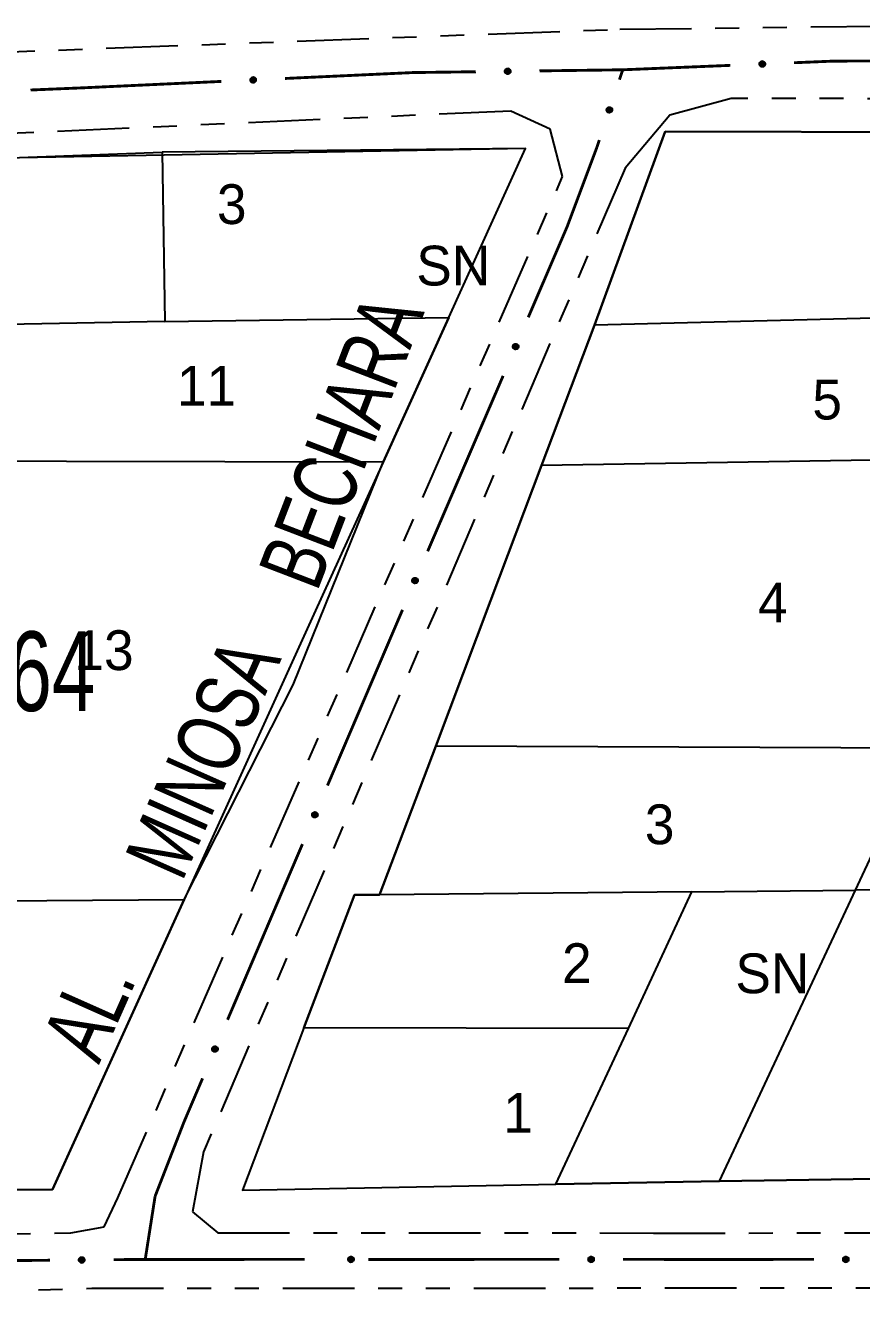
# Model space of a CAD drawing. Extents: x 203665 to 205970, y 4870865 to 4873745.
# Drawn here: x 203817.4 to 203869.9, y 4872391.9 to 4872472.3 of the extents above; entities that cross this region are included whole.
import ezdxf
from ezdxf.enums import TextEntityAlignment as Align

# ---------------------------------------------------------------- set-up
doc = ezdxf.new("R2010")
doc.units = 0
doc.header["$LTSCALE"] = 1.5
doc.header["$MEASUREMENT"] = 0
doc.linetypes.add('TRACO_25', pattern=[8, 3, -1, 1, -1, 1, -1])
for name, color, linetype in [('CD_MALHA_LOTES', 7, 'CONTINUOUS'), ('CD_TXT_QUADRA', 7, 'CONTINUOUS'), ('RU-QUADRA', 210, 'CONTINUOUS'), ('SV-EIXO-RUA-N-PAV', 6, 'CONTINUOUS'), ('SV-RUA-NAO-PAV', 7, 'CONTINUOUS'), ('SV-TXT-RUA-N-PAV', 7, 'CONTINUOUS'), ('Th_NmrPort', 1, 'CONTINUOUS')]:
    doc.layers.add(name, color=color, linetype=linetype)
doc.styles.add('ARIAL', font='ARIAL.SHX')

msp = doc.modelspace()

# ---------------------------------------------------------------- linework, layer by layer
at = {"layer": 'CD_MALHA_LOTES', "linetype": 'Continuous', "flags": 128}
for points in [[(203853.092143, 4872453.477435), (203857.525267, 4872465.649101)], [(203857.525267, 4872465.649101), (203891.735974, 4872465.556265)], [(203848.758069, 4872464.569067), (203825.939068, 4872464.34059)], [(203843.939283, 4872453.970405), (203848.758069, 4872464.569067)], [(203815.833509, 4872463.971364), (203825.939068, 4872464.34059)], [(203825.939068, 4872464.34059), (203826.093129, 4872453.719299)], [(203886.470489, 4872454.315268), (203853.092143, 4872453.477435)], [(203826.093129, 4872453.719299), (203813.93371, 4872453.470095)], [(203826.093129, 4872453.719299), (203843.939283, 4872453.970405)], [(203843.939283, 4872453.970405), (203839.807577, 4872444.882937)], [(203849.762087, 4872444.653406), (203853.092143, 4872453.477435)], [(203882.200717, 4872445.178595), (203849.762087, 4872444.653406)], [(203839.807577, 4872444.882937), (203809.95654, 4872444.932082)], [(203839.807577, 4872444.882937), (203835.46385, 4872435.329143)], [(203846.5593, 4872436.166616), (203849.762087, 4872444.653406)], [(203843.114134, 4872427.037566), (203846.5593, 4872436.166616)], [(203835.46385, 4872435.329143), (203827.315856, 4872417.408065)], [(203839.590006, 4872417.699281), (203843.114134, 4872427.037566)], [(203873.661275, 4872426.905468), (203843.114134, 4872427.037566)], [(203869.49258, 4872417.985085), (203873.661275, 4872426.905468)], [(203859.206684, 4872417.886774), (203839.590006, 4872417.699281)], [(203855.218108, 4872409.300619), (203859.206684, 4872417.886774)], [(203859.206684, 4872417.886774), (203869.49258, 4872417.985085)], [(203860.952419, 4872399.71042), (203869.49258, 4872417.985085)], [(203898.71661, 4872418.183573), (203869.49258, 4872417.985085)], [(203807.157278, 4872417.255775), (203827.315856, 4872417.408065)], [(203827.315856, 4872417.408065), (203819.034291, 4872399.193206)], [(203834.842531, 4872409.330472), (203838.006452, 4872417.684146)], [(203838.006452, 4872417.684146), (203839.590006, 4872417.699281)], [(203834.842531, 4872409.330472), (203830.983833, 4872399.142388)], [(203855.218108, 4872409.300619), (203834.842531, 4872409.330472)], [(203850.672605, 4872399.515574), (203855.218108, 4872409.300619)], [(203890.371076, 4872400.148474), (203860.952419, 4872399.71042)], [(203830.983833, 4872399.142388), (203850.672605, 4872399.515574)], [(203860.952419, 4872399.71042), (203850.672605, 4872399.515574)], [(203819.034291, 4872399.193206), (203798.986166, 4872399.115522)]]:
    msp.add_lwpolyline(points, dxfattribs=at)
at = {"layer": 'RU-QUADRA', "linetype": 'Continuous', "flags": 128}
for points in [[(203857.525267, 4872465.649101), (203853.092143, 4872453.477435), (203849.762087, 4872444.653406), (203846.5593, 4872436.166616), (203843.114134, 4872427.037566), (203839.590006, 4872417.699281), (203838.006452, 4872417.684146), (203834.842531, 4872409.330472), (203830.983833, 4872399.142388), (203850.672605, 4872399.515574), (203860.952419, 4872399.71042), (203890.371076, 4872400.148474), (203898.71661, 4872418.183573), (203902.940173, 4872427.310894), (203911.630975, 4872445.112831), (203916.351142, 4872454.781457), (203921.634762, 4872465.60424), (203891.735974, 4872465.556265)], [(203782.94142, 4872462.683311), (203778.535398, 4872452.752414), (203775.17345, 4872445.787613), (203770.446771, 4872435.995564), (203765.786022, 4872426.340096), (203761.945509, 4872417.699281), (203760.2147, 4872413.805115), (203753.589475, 4872399.210725), (203760.750419, 4872399.142388), (203788.595552, 4872399.07526), (203798.986166, 4872399.115522), (203819.034291, 4872399.193206), (203827.315856, 4872417.408065), (203834.155207, 4872430.895296), (203839.807577, 4872444.882937), (203843.939283, 4872453.970405), (203848.758069, 4872464.569067), (203815.833509, 4872463.971364)]]:
    msp.add_lwpolyline(points, close=True, dxfattribs=at)
at = {"layer": 'SV-EIXO-RUA-N-PAV', "const_width": 0.18}
for points in [[(203868.055974, 4872470.063867), (203865.62697, 4872469.963798)], [(203868.624902, 4872470.066781), (203868.055974, 4872470.063867)], [(203877.624782, 4872470.11318), (203868.624902, 4872470.066781)], [(203841.669951, 4872469.34588), (203833.645827, 4872468.974822)], [(203842.637167, 4872469.358674), (203841.669951, 4872469.34588)], [(203845.636905, 4872469.398375), (203842.637167, 4872469.358674)], [(203854.867676, 4872469.520543), (203849.636554, 4872469.45131)], [(203854.660945, 4872468.900348), (203854.867676, 4872469.520543)], [(203855.635445, 4872469.552171), (203854.867676, 4872469.520543)], [(203861.63036, 4872469.799147), (203855.635445, 4872469.552171)], [(203820.967993, 4872468.388564), (203817.662263, 4872468.250345)], [(203821.658637, 4872468.4205), (203820.967993, 4872468.388564)], [(203829.650097, 4872468.790048), (203821.658637, 4872468.4205)], [(203853.060459, 4872464.163781), (203853.255131, 4872464.682907)], [(203853.255131, 4872464.682907), (203853.396034, 4872465.105615)], [(203851.373828, 4872459.6661), (203853.060459, 4872464.163781)], [(203851.296362, 4872459.485542), (203851.373828, 4872459.6661)], [(203848.930664, 4872453.971607), (203851.296362, 4872459.485542)], [(203842.609764, 4872439.273098), (203847.352261, 4872450.296197)], [(203836.317693, 4872424.562231), (203841.031791, 4872435.597506)], [(203833.908281, 4872418.922016), (203834.746327, 4872420.883806)], [(203833.568477, 4872418.1247), (203833.908281, 4872418.922016)], [(203830.039911, 4872409.845254), (203833.568477, 4872418.1247)], [(203827.303183, 4872403.423781), (203828.47166, 4872406.1655)], [(203825.490019, 4872398.761359), (203827.296054, 4872403.405448)], [(203827.296054, 4872403.405448), (203827.303183, 4872403.423781)], [(203824.868906, 4872394.79257), (203825.487376, 4872398.744468)], [(203825.487376, 4872398.744468), (203825.490019, 4872398.761359)], [(203813.028151, 4872394.689157), (203818.882725, 4872394.740294)], [(203822.882572, 4872394.775231), (203823.882534, 4872394.783966)], [(203823.882534, 4872394.783966), (203824.868906, 4872394.79257)], [(203824.868906, 4872394.79257), (203834.882496, 4872394.793815)], [(203838.882495, 4872394.792678), (203850.882495, 4872394.793877)], [(203854.882495, 4872394.794276), (203856.882495, 4872394.794476)], [(203856.882495, 4872394.794476), (203857.85756, 4872394.79257)], [(203857.85756, 4872394.79257), (203866.882493, 4872394.793648)]]:
    msp.add_lwpolyline(points, dxfattribs=at)
at = {"layer": 'SV-EIXO-RUA-N-PAV'}
for points in [[(203847.781854, 4872469.316673), (203847.748231, 4872469.281155), (203847.712071, 4872469.257504), (203847.676234, 4872469.246459), (203847.642021, 4872469.244956), (203847.606846, 4872469.247361), (203847.571917, 4872469.25761), (203847.53567, 4872469.277572), (203847.499804, 4872469.31105), (203847.478011, 4872469.349685), (203847.465302, 4872469.38424), (203847.461681, 4872469.419825), (203847.46459, 4872469.453956), (203847.476435, 4872469.489886), (203847.497024, 4872469.526422), (203847.53156, 4872469.561672), (203847.56717, 4872469.584615), (203847.602113, 4872469.594389), (203847.637911, 4872469.597803), (203847.673793, 4872469.594917), (203847.708021, 4872469.584659), (203847.74477, 4872469.563864), (203847.77911, 4872469.529315), (203847.802399, 4872469.49406), (203847.81266, 4872469.459263), (203847.815228, 4872469.423944), (203847.813245, 4872469.388635), (203847.804404, 4872469.353095), (203847.781854, 4872469.316673)], [(203863.776755, 4872469.7774), (203863.744137, 4872469.740956), (203863.708652, 4872469.716305), (203863.673137, 4872469.704263), (203863.63898, 4872469.701804), (203863.603751, 4872469.703226), (203863.56855, 4872469.712494), (203863.531759, 4872469.731436), (203863.494972, 4872469.763899), (203863.472108, 4872469.80191), (203863.458439, 4872469.836097), (203863.453825, 4872469.871567), (203863.455779, 4872469.905766), (203863.466616, 4872469.942013), (203863.486175, 4872469.97911), (203863.519714, 4872470.015311), (203863.554668, 4872470.03924), (203863.589325, 4872470.049986), (203863.625014, 4872470.054398), (203863.660962, 4872470.052517), (203863.695464, 4872470.043219), (203863.732779, 4872470.023458), (203863.768071, 4872469.989882), (203863.792335, 4872469.955292), (203863.803565, 4872469.920795), (203863.807118, 4872469.885561), (203863.806122, 4872469.85021), (203863.798278, 4872469.814437), (203863.776755, 4872469.7774)], [(203831.796574, 4872468.779109), (203831.76414, 4872468.742501), (203831.72878, 4872468.717672), (203831.693326, 4872468.705451), (203831.659181, 4872468.702821), (203831.623946, 4872468.704064), (203831.588699, 4872468.713156), (203831.551813, 4872468.731912), (203831.514862, 4872468.76419), (203831.491807, 4872468.802085), (203831.477966, 4872468.836202), (203831.473174, 4872468.871649), (203831.474956, 4872468.905857), (203831.48561, 4872468.942158), (203831.504983, 4872468.979353), (203831.538338, 4872469.015723), (203831.573172, 4872469.039827), (203831.607774, 4872469.050747), (203831.64344, 4872469.05534), (203831.679397, 4872469.053639), (203831.713946, 4872469.044515), (203831.75136, 4872469.024943), (203831.78682, 4872468.991545), (203831.811259, 4872468.957077), (203831.822662, 4872468.922637), (203831.826392, 4872468.887422), (203831.825575, 4872468.852066), (203831.817911, 4872468.816254), (203831.796574, 4872468.779109)], [(203853.878622, 4872466.901485), (203853.856132, 4872466.944915), (203853.845683, 4872466.986841), (203853.847034, 4872467.024317), (203853.856862, 4872467.057123), (203853.870697, 4872467.089552), (203853.891859, 4872467.11917), (203853.922628, 4872467.146839), (203853.966037, 4872467.169706), (203854.009689, 4872467.177586), (203854.046501, 4872467.178228), (203854.081298, 4872467.169949), (203854.112577, 4872467.155982), (203854.142615, 4872467.132982), (203854.170351, 4872467.101527), (203854.192288, 4872467.057322), (203854.202249, 4872467.016149), (203854.199991, 4872466.979934), (203854.191447, 4872466.945004), (203854.176926, 4872466.912066), (203854.155985, 4872466.883112), (203854.124264, 4872466.855243), (203854.080347, 4872466.834169), (203854.039395, 4872466.823765), (203854.003159, 4872466.825514), (203853.968959, 4872466.834701), (203853.936264, 4872466.848181), (203853.905605, 4872466.868214), (203853.878622, 4872466.901485)], [(203847.984285, 4872452.044991), (203847.965497, 4872452.090147), (203847.958583, 4872452.132798), (203847.963056, 4872452.170031), (203847.975587, 4872452.201902), (203847.99208, 4872452.233064), (203848.015639, 4872452.260812), (203848.04861, 4872452.285819), (203848.093775, 4872452.304983), (203848.137932, 4872452.309194), (203848.17467, 4872452.306762), (203848.208655, 4872452.295608), (203848.238659, 4872452.27908), (203848.266673, 4872452.253654), (203848.291688, 4872452.219994), (203848.30986, 4872452.174113), (203848.316351, 4872452.132252), (203848.311079, 4872452.096352), (203848.29965, 4872452.062257), (203848.282431, 4872452.030645), (203848.259148, 4872452.003539), (203848.225212, 4872451.978414), (203848.179689, 4872451.961079), (203848.138013, 4872451.954128), (203848.102048, 4872451.958894), (203848.068734, 4872451.970902), (203848.037278, 4872451.987064), (203848.008398, 4872452.009585), (203847.984285, 4872452.044991)], [(203841.661445, 4872437.347435), (203841.642703, 4872437.39261), (203841.635833, 4872437.435268), (203841.640343, 4872437.472496), (203841.652906, 4872437.504355), (203841.66943, 4872437.5355), (203841.693017, 4872437.563225), (203841.726013, 4872437.588198), (203841.771198, 4872437.607317), (203841.815359, 4872437.611483), (203841.852094, 4872437.609014), (203841.886068, 4872437.597827), (203841.916055, 4872437.581267), (203841.944044, 4872437.555814), (203841.969025, 4872437.522129), (203841.987151, 4872437.476229), (203841.9936, 4872437.434362), (203841.988292, 4872437.398467), (203841.976828, 4872437.364383), (203841.959577, 4872437.332789), (203841.936267, 4872437.305707), (203841.902306, 4872437.280616), (203841.856766, 4872437.263326), (203841.815082, 4872437.256417), (203841.779122, 4872437.26122), (203841.74582, 4872437.273261), (203841.71438, 4872437.289455), (203841.685523, 4872437.312005), (203841.661445, 4872437.347435)], [(203835.374336, 4872422.634133), (203835.355477, 4872422.67926), (203835.348497, 4872422.7219), (203835.352911, 4872422.75914), (203835.365392, 4872422.79103), (203835.381836, 4872422.822218), (203835.405352, 4872422.850004), (203835.438283, 4872422.875061), (203835.483418, 4872422.894297), (203835.527569, 4872422.898577), (203835.56431, 4872422.896202), (203835.598313, 4872422.885102), (203835.628342, 4872422.86862), (203835.656397, 4872422.843239), (203835.681465, 4872422.809618), (203835.699708, 4872422.763765), (203835.706265, 4872422.721915), (203835.701049, 4872422.686007), (203835.689674, 4872422.651893), (203835.672504, 4872422.620255), (203835.649263, 4872422.593113), (203835.615367, 4872422.567934), (203835.569871, 4872422.550527), (203835.528206, 4872422.543511), (203835.492234, 4872422.548221), (203835.458901, 4872422.560177), (203835.42742, 4872422.57629), (203835.398505, 4872422.598765), (203835.374336, 4872422.634133)], [(203829.098186, 4872407.916358), (203829.07929, 4872407.961469), (203829.072273, 4872408.004103), (203829.076656, 4872408.041347), (203829.08911, 4872408.073248), (203829.105528, 4872408.104449), (203829.12902, 4872408.132255), (203829.16193, 4872408.15734), (203829.207049, 4872408.176614), (203829.251196, 4872408.180931), (203829.287939, 4872408.178588), (203829.321951, 4872408.167517), (203829.351995, 4872408.15106), (203829.380071, 4872408.125703), (203829.405167, 4872408.092103), (203829.423449, 4872408.046266), (203829.430041, 4872408.004421), (203829.424856, 4872407.968509), (203829.413509, 4872407.934385), (203829.396367, 4872407.902732), (203829.373149, 4872407.87557), (203829.339274, 4872407.850363), (203829.293793, 4872407.832918), (203829.252133, 4872407.825867), (203829.216158, 4872407.830546), (203829.182814, 4872407.842474), (203829.151319, 4872407.858559), (203829.122385, 4872407.881011), (203829.098186, 4872407.916358)], [(203820.738012, 4872394.866584), (203820.771794, 4872394.901951), (203820.80806, 4872394.925438), (203820.843947, 4872394.936322), (203820.878166, 4872394.937671), (203820.91333, 4872394.935108), (203820.948212, 4872394.924702), (203820.984369, 4872394.904578), (203821.020085, 4872394.870938), (203821.041704, 4872394.832206), (203821.054256, 4872394.797594), (203821.057718, 4872394.761993), (203821.054655, 4872394.727875), (203821.042648, 4872394.691998), (203821.021896, 4872394.655556), (203820.987201, 4872394.620461), (203820.951489, 4872394.597679), (203820.916501, 4872394.588063), (203820.880688, 4872394.58481), (203820.84482, 4872394.587857), (203820.810638, 4872394.598268), (203820.773984, 4872394.619229), (203820.739799, 4872394.653932), (203820.71667, 4872394.689291), (203820.706565, 4872394.724134), (203820.704156, 4872394.759465), (203820.706298, 4872394.794765), (203820.715298, 4872394.830265), (203820.738012, 4872394.866584)], [(203837.651803, 4872394.902636), (203837.685889, 4872394.937709), (203837.722357, 4872394.960883), (203837.758336, 4872394.971457), (203837.792566, 4872394.97251), (203837.827706, 4872394.969644), (203837.862497, 4872394.958937), (203837.898479, 4872394.938501), (203837.933903, 4872394.904554), (203837.955187, 4872394.865636), (203837.96744, 4872394.830918), (203837.970594, 4872394.795288), (203837.967237, 4872394.761198), (203837.954921, 4872394.725426), (203837.933854, 4872394.689164), (203837.898858, 4872394.654371), (203837.86295, 4872394.631897), (203837.827881, 4872394.622584), (203837.792041, 4872394.61964), (203837.756201, 4872394.622996), (203837.72211, 4872394.633703), (203837.685638, 4872394.654979), (203837.651754, 4872394.689976), (203837.628931, 4872394.725534), (203837.619127, 4872394.760463), (203837.617024, 4872394.795813), (203837.61947, 4872394.831093), (203837.628776, 4872394.866514), (203837.651803, 4872394.902636)], [(203852.738804, 4872394.904142), (203852.77289, 4872394.939216), (203852.809358, 4872394.962389), (203852.845337, 4872394.972963), (203852.879567, 4872394.974016), (203852.914707, 4872394.97115), (203852.949498, 4872394.960443), (203852.98548, 4872394.940007), (203853.020903, 4872394.906061), (203853.042187, 4872394.867143), (203853.054441, 4872394.832424), (203853.057594, 4872394.796794), (203853.054238, 4872394.762704), (203853.041921, 4872394.726933), (203853.020855, 4872394.690671), (203852.985858, 4872394.655877), (203852.949951, 4872394.633403), (203852.914881, 4872394.62409), (203852.879042, 4872394.621146), (203852.843201, 4872394.624503), (203852.80911, 4872394.635209), (203852.772638, 4872394.656486), (203852.738755, 4872394.691482), (203852.715931, 4872394.72704), (203852.706128, 4872394.761969), (203852.704024, 4872394.797319), (203852.706471, 4872394.832599), (203852.715777, 4872394.86802), (203852.738804, 4872394.904142)], [(203868.738799, 4872394.90395), (203868.772885, 4872394.939024), (203868.809352, 4872394.962199), (203868.845331, 4872394.972773), (203868.879561, 4872394.973827), (203868.914701, 4872394.970961), (203868.949493, 4872394.960256), (203868.985475, 4872394.93982), (203869.020899, 4872394.905874), (203869.042184, 4872394.866957), (203869.054438, 4872394.832238), (203869.057592, 4872394.796608), (203869.054236, 4872394.762518), (203869.041921, 4872394.726747), (203869.020855, 4872394.690484), (203868.985859, 4872394.65569), (203868.949952, 4872394.633216), (203868.914883, 4872394.623901), (203868.879043, 4872394.620957), (203868.843203, 4872394.624313), (203868.809112, 4872394.635019), (203868.772639, 4872394.656294), (203868.738755, 4872394.69129), (203868.715931, 4872394.726848), (203868.706126, 4872394.761776), (203868.704022, 4872394.797126), (203868.706468, 4872394.832406), (203868.715774, 4872394.867828), (203868.738799, 4872394.90395)]]:
    msp.add_lwpolyline(points, close=True, dxfattribs=at)
for points in [[(203847.81266, 4872469.459263), (203847.461681, 4872469.419825)], [(203847.802399, 4872469.49406), (203847.46459, 4872469.453956)], [(203847.81134, 4872469.442001), (203847.465215, 4872469.404668)], [(203847.815228, 4872469.423944), (203847.465302, 4872469.38424)], [(203847.804049, 4872469.477385), (203847.466146, 4872469.437432)], [(203847.788571, 4872469.512661), (203847.475228, 4872469.473033)], [(203847.77911, 4872469.529315), (203847.476435, 4872469.489886)], [(203847.810463, 4872469.405144), (203847.476654, 4872469.365245)], [(203847.813245, 4872469.388635), (203847.478011, 4872469.349685)], [(203847.758121, 4872469.545009), (203847.489767, 4872469.508706)], [(203847.804093, 4872469.370943), (203847.493497, 4872469.329987)], [(203847.74477, 4872469.563864), (203847.497024, 4872469.526422)], [(203847.804404, 4872469.353095), (203847.499804, 4872469.31105)], [(203847.792265, 4872469.336671), (203847.521236, 4872469.296238)], [(203847.720921, 4872469.57181), (203847.522043, 4872469.544614)], [(203847.708021, 4872469.584659), (203847.53156, 4872469.561672)], [(203847.781854, 4872469.316673), (203847.53567, 4872469.277572)], [(203847.686576, 4872469.589095), (203847.555774, 4872469.573718)], [(203847.762753, 4872469.29807), (203847.561183, 4872469.26811)], [(203847.673793, 4872469.594917), (203847.56717, 4872469.584615)], [(203847.748231, 4872469.281155), (203847.571917, 4872469.25761)], [(203847.727676, 4872469.267584), (203847.598221, 4872469.253589)], [(203863.803565, 4872469.920795), (203863.453825, 4872469.871567)], [(203863.792335, 4872469.955292), (203863.455779, 4872469.905766)], [(203863.802728, 4872469.903502), (203863.457781, 4872469.856515)], [(203863.794451, 4872469.938669), (203863.457796, 4872469.889292)], [(203863.807118, 4872469.885561), (203863.458439, 4872469.836097)], [(203863.777993, 4872469.973499), (203863.46588, 4872469.925133)], [(203863.768071, 4872469.989882), (203863.466616, 4872469.942013)], [(203863.802881, 4872469.866635), (203863.470317, 4872469.817427)], [(203863.806122, 4872469.85021), (203863.472108, 4872469.80191)], [(203863.746651, 4872470.004984), (203863.479416, 4872469.961198)], [(203863.732779, 4872470.023458), (203863.486175, 4872469.97911)], [(203863.797469, 4872469.83227), (203863.488138, 4872469.782653)], [(203863.798278, 4872469.814437), (203863.494972, 4872469.763899)], [(203863.708717, 4872470.030735), (203863.510677, 4872469.997993)], [(203863.786602, 4872469.797681), (203863.516809, 4872469.749692)], [(203863.695464, 4872470.043219), (203863.519714, 4872470.015311)], [(203863.776755, 4872469.7774), (203863.531759, 4872469.731436)], [(203863.673903, 4872470.047054), (203863.543581, 4872470.028028)], [(203863.660962, 4872470.052517), (203863.554668, 4872470.03924)], [(203863.758181, 4872469.758271), (203863.557526, 4872469.722691)], [(203863.744137, 4872469.740956), (203863.56855, 4872469.712494)], [(203863.723969, 4872469.726816), (203863.594955, 4872469.70921)], [(203863.708652, 4872469.716305), (203863.603751, 4872469.703226)], [(203831.822662, 4872468.922637), (203831.473174, 4872468.871649)], [(203831.811259, 4872468.957077), (203831.474956, 4872468.905857)], [(203831.813458, 4872468.940465), (203831.477056, 4872468.889393)], [(203831.821912, 4872468.905341), (203831.477206, 4872468.856617)], [(203831.826392, 4872468.887422), (203831.477966, 4872468.836202)], [(203831.796825, 4872468.975211), (203831.484959, 4872468.925274)], [(203831.78682, 4872468.991545), (203831.48561, 4872468.942158)], [(203831.822251, 4872468.868475), (203831.489938, 4872468.817592)], [(203831.825575, 4872468.852066), (203831.491807, 4872468.802085)], [(203831.765325, 4872469.006538), (203831.498314, 4872468.961407)], [(203831.75136, 4872469.024943), (203831.504983, 4872468.979353)], [(203831.817011, 4872468.834083), (203831.507934, 4872468.782909)], [(203831.817911, 4872468.816254), (203831.514862, 4872468.76419)], [(203831.727262, 4872469.032098), (203831.529389, 4872468.99836)], [(203831.806319, 4872468.799439), (203831.536771, 4872468.750093)], [(203831.713946, 4872469.044515), (203831.538338, 4872469.015723)], [(203831.796574, 4872468.779109), (203831.551813, 4872468.731912)], [(203831.692366, 4872469.048242), (203831.562142, 4872469.02856)], [(203831.679397, 4872469.053639), (203831.573172, 4872469.039827)], [(203831.778097, 4872468.759886), (203831.577624, 4872468.723296)], [(203831.76414, 4872468.742501), (203831.588699, 4872468.713156)], [(203831.744044, 4872468.72826), (203831.61512, 4872468.710004)], [(203831.72878, 4872468.717672), (203831.623946, 4872468.704064)], [(203847.712071, 4872469.257504), (203847.606846, 4872469.247361)], [(203853.845683, 4872466.986841), (203853.870697, 4872467.089552)], [(203853.850072, 4872466.968789), (203853.879414, 4872467.09565)], [(203853.856132, 4872466.944915), (203853.891859, 4872467.11917)], [(203853.867332, 4872466.925639), (203853.905304, 4872467.125855)], [(203853.878622, 4872466.901485), (203853.922628, 4872467.146839)], [(203853.894085, 4872466.885078), (203853.945002, 4872467.154334)], [(203853.905605, 4872466.868214), (203853.966037, 4872467.169706)], [(203853.922564, 4872466.86264), (203853.985995, 4872467.169437)], [(203853.936264, 4872466.848181), (203854.009689, 4872467.177586)], [(203853.952769, 4872466.84538), (203854.02483, 4872467.173752)], [(203853.968959, 4872466.834701), (203854.046501, 4872467.178228)], [(203853.987289, 4872466.832435), (203854.065822, 4872467.171594)], [(203854.003159, 4872466.825514), (203854.081298, 4872467.169949)], [(203854.023104, 4872466.827689), (203854.096459, 4872467.159944)], [(203854.039395, 4872466.823765), (203854.112577, 4872467.155982)], [(203854.061507, 4872466.830709), (203854.127095, 4872467.139663)], [(203854.080347, 4872466.834169), (203854.142615, 4872467.132982)], [(203854.102068, 4872466.848832), (203854.156006, 4872467.114205)], [(203854.124264, 4872466.855243), (203854.170351, 4872467.101527)], [(203854.139609, 4872466.875154), (203854.179307, 4872467.071918)], [(203854.155985, 4872466.883112), (203854.192288, 4872467.057322)], [(203854.167225, 4872466.901907), (203854.195704, 4872467.030494)], [(203854.176926, 4872466.912066), (203854.202249, 4872467.016149)], [(203847.958583, 4872452.132798), (203847.99208, 4872452.233064)], [(203847.961451, 4872452.114443), (203848.001276, 4872452.238414)], [(203847.965497, 4872452.090147), (203848.015639, 4872452.260812)], [(203847.97505, 4872452.070004), (203848.029596, 4872452.266353)], [(203847.984285, 4872452.044991), (203848.04861, 4872452.285819)], [(203847.998326, 4872452.027352), (203848.071532, 4872452.29142)], [(203848.008398, 4872452.009585), (203848.093775, 4872452.304983)], [(203848.024833, 4872452.002616), (203848.113641, 4872452.30305)], [(203848.037278, 4872451.987064), (203848.137932, 4872452.309194)], [(203848.053493, 4872451.982896), (203848.152701, 4872452.304109)], [(203848.068734, 4872451.970902), (203848.17467, 4872452.306762)], [(203848.086812, 4872451.967116), (203848.19337, 4872452.298539)], [(203848.102048, 4872451.958894), (203848.208655, 4872452.295608)], [(203848.122106, 4872451.959397), (203848.222928, 4872452.284373)], [(203848.138013, 4872451.954128), (203848.238659, 4872452.27908)], [(203848.160627, 4872451.959203), (203848.251765, 4872452.261607)], [(203848.179689, 4872451.961079), (203848.266673, 4872452.253654)], [(203848.202559, 4872451.973878), (203848.278451, 4872452.233825)], [(203848.225212, 4872451.978414), (203848.291688, 4872452.219994)], [(203848.242165, 4872451.996976), (203848.298142, 4872452.189741)], [(203848.259148, 4872452.003539), (203848.30986, 4872452.174113)], [(203848.271917, 4872452.021331), (203848.311026, 4872452.147093)], [(203848.282431, 4872452.030645), (203848.316351, 4872452.132252)], [(203841.635833, 4872437.435268), (203841.66943, 4872437.5355)], [(203841.638682, 4872437.41691), (203841.678631, 4872437.540841)], [(203841.642703, 4872437.39261), (203841.693017, 4872437.563225)], [(203841.652236, 4872437.372457), (203841.706979, 4872437.568751)], [(203841.661445, 4872437.347435), (203841.726013, 4872437.588198)], [(203841.675469, 4872437.329782), (203841.748941, 4872437.593777)], [(203841.685523, 4872437.312005), (203841.771198, 4872437.607317)], [(203841.701951, 4872437.305019), (203841.791062, 4872437.605364)], [(203841.71438, 4872437.289455), (203841.815359, 4872437.611483)], [(203841.730591, 4872437.28527), (203841.830123, 4872437.606384)], [(203841.74582, 4872437.273261), (203841.852094, 4872437.609014)], [(203841.763894, 4872437.269456), (203841.870786, 4872437.600772)], [(203841.779122, 4872437.26122), (203841.886068, 4872437.597827)], [(203841.79918, 4872437.261703), (203841.90033, 4872437.586577)], [(203841.815082, 4872437.256417), (203841.916055, 4872437.581267)], [(203841.837701, 4872437.261469), (203841.929144, 4872437.563781)], [(203841.856766, 4872437.263326), (203841.944044, 4872437.555814)], [(203841.879648, 4872437.276103), (203841.955802, 4872437.535973)], [(203841.902306, 4872437.280616), (203841.969025, 4872437.522129)], [(203841.919277, 4872437.29916), (203841.975449, 4872437.491869)], [(203841.936267, 4872437.305707), (203841.987151, 4872437.476229)], [(203841.949053, 4872437.323486), (203841.988289, 4872437.449208)], [(203841.959577, 4872437.332789), (203841.9936, 4872437.434362)], [(203835.348497, 4872422.7219), (203835.381836, 4872422.822218)], [(203835.351393, 4872422.70355), (203835.391023, 4872422.827582)], [(203835.355477, 4872422.67926), (203835.405352, 4872422.850004)], [(203835.365062, 4872422.659131), (203835.419299, 4872422.855566)], [(203835.374336, 4872422.634133), (203835.438283, 4872422.875061)], [(203835.388404, 4872422.616516), (203835.461196, 4872422.880699)], [(203835.398505, 4872422.598765), (203835.483418, 4872422.894297)], [(203835.41495, 4872422.591822), (203835.503287, 4872422.892395)], [(203835.42742, 4872422.57629), (203835.527569, 4872422.898577)], [(203835.443641, 4872422.572147), (203835.542345, 4872422.893515)], [(203835.458901, 4872422.560177), (203835.56431, 4872422.896202)], [(203835.476985, 4872422.556419), (203835.583023, 4872422.888009)], [(203835.492234, 4872422.548221), (203835.598313, 4872422.885102)], [(203835.51229, 4872422.548756), (203835.612603, 4872422.873889)], [(203835.528206, 4872422.543511), (203835.628342, 4872422.86862)], [(203835.550812, 4872422.548622), (203835.641476, 4872422.851168)], [(203835.569871, 4872422.550527), (203835.656397, 4872422.843239)], [(203835.592721, 4872422.563363), (203835.668205, 4872422.823428)], [(203835.615367, 4872422.567934), (203835.681465, 4872422.809618)], [(203835.632291, 4872422.586522), (203835.687966, 4872422.779375)], [(203835.649263, 4872422.593113), (203835.699708, 4872422.763765)], [(203835.662004, 4872422.610924), (203835.700916, 4872422.736748)], [(203835.672504, 4872422.620255), (203835.706265, 4872422.721915)], [(203829.122385, 4872407.881011), (203829.207049, 4872408.176614)], [(203829.138837, 4872407.874081), (203829.22692, 4872408.174729)], [(203829.151319, 4872407.858559), (203829.251196, 4872408.180931)], [(203829.167544, 4872407.85443), (203829.265977, 4872408.175883)], [(203829.182814, 4872407.842474), (203829.287939, 4872408.178588)], [(203829.200901, 4872407.838731), (203829.306659, 4872408.17041)], [(203829.216158, 4872407.830546), (203829.321951, 4872408.167517)], [(203829.072273, 4872408.004103), (203829.105528, 4872408.104449)], [(203829.075185, 4872407.985755), (203829.11471, 4872408.109821)], [(203829.07929, 4872407.961469), (203829.12902, 4872408.132255)], [(203829.088892, 4872407.941349), (203829.142963, 4872408.137829)], [(203829.098186, 4872407.916358), (203829.16193, 4872408.15734)], [(203829.11227, 4872407.898753), (203829.184838, 4872408.162998)], [(203829.236214, 4872407.831098), (203829.336251, 4872408.156316)], [(203829.252133, 4872407.825867), (203829.351995, 4872408.15106)], [(203829.274735, 4872407.830996), (203829.365143, 4872408.133619)], [(203829.293793, 4872407.832918), (203829.380071, 4872408.125703)], [(203829.316632, 4872407.845773), (203829.391896, 4872408.105902)], [(203829.339274, 4872407.850363), (203829.405167, 4872408.092103)], [(203829.356182, 4872407.868966), (203829.411694, 4872408.061866)], [(203829.373149, 4872407.87557), (203829.423449, 4872408.046266)], [(203829.385875, 4872407.893393), (203829.42468, 4872408.019249)], [(203829.396367, 4872407.902732), (203829.430041, 4872408.004421)], [(203820.704156, 4872394.759465), (203821.054256, 4872394.797594)], [(203820.706298, 4872394.794765), (203821.041704, 4872394.832206)], [(203820.706565, 4872394.724134), (203821.057718, 4872394.761993)], [(203820.707962, 4872394.741391), (203821.054252, 4872394.777165)], [(203820.709005, 4872394.778243), (203821.04299, 4872394.816639)], [(203820.715094, 4872394.705974), (203821.053173, 4872394.744406)], [(203820.715298, 4872394.830265), (203821.020085, 4872394.870938)], [(203820.715529, 4872394.812415), (203821.026307, 4872394.851973)], [(203820.71667, 4872394.689291), (203821.054655, 4872394.727875)], [(203820.727511, 4872394.846634), (203820.998719, 4872394.885846)], [(203820.730413, 4872394.670629), (203821.043932, 4872394.708846)], [(203820.738012, 4872394.866584), (203820.984369, 4872394.904578)], [(203820.739799, 4872394.653932), (203821.042648, 4872394.691998)], [(203820.757196, 4872394.885101), (203820.958899, 4872394.914154)], [(203820.760718, 4872394.638144), (203821.029232, 4872394.673239)], [(203820.771794, 4872394.901951), (203820.948212, 4872394.924702)], [(203820.773984, 4872394.619229), (203821.021896, 4872394.655556)], [(203820.79241, 4872394.915429), (203820.921928, 4872394.928842)], [(203820.797797, 4872394.611176), (203820.996795, 4872394.637477)], [(203820.80806, 4872394.925438), (203820.91333, 4872394.935108)], [(203820.810638, 4872394.598268), (203820.987201, 4872394.620461)], [(203820.832064, 4872394.593736), (203820.962933, 4872394.608525)], [(203820.84482, 4872394.587857), (203820.951489, 4872394.597679)], [(203837.617024, 4872394.795813), (203837.96744, 4872394.830918)], [(203837.619127, 4872394.760463), (203837.970594, 4872394.795288)], [(203837.61947, 4872394.831093), (203837.955187, 4872394.865636)], [(203837.620673, 4872394.777706), (203837.967259, 4872394.81049)], [(203837.622034, 4872394.814549), (203837.956339, 4872394.85006)], [(203837.627499, 4872394.742229), (203837.965897, 4872394.777741)], [(203837.628776, 4872394.866514), (203837.933903, 4872394.904554)], [(203837.628853, 4872394.848662), (203837.939961, 4872394.885536)], [(203837.628931, 4872394.725534), (203837.967237, 4872394.761198)], [(203837.641131, 4872394.882777), (203837.912667, 4872394.919646)], [(203837.642513, 4872394.706753), (203837.956349, 4872394.742262)], [(203837.651754, 4872394.689976), (203837.954921, 4872394.725426)], [(203837.651803, 4872394.902636), (203837.898479, 4872394.938501)], [(203837.671146, 4872394.920986), (203837.873093, 4872394.948297)], [(203837.672535, 4872394.674008), (203837.941343, 4872394.706783)], [(203837.685638, 4872394.654979), (203837.933854, 4872394.689164)], [(203837.685889, 4872394.937709), (203837.862497, 4872394.958937)], [(203837.706621, 4872394.951009), (203837.836249, 4872394.963303)], [(203837.70938, 4872394.646721), (203837.908598, 4872394.671302)], [(203837.72211, 4872394.633703), (203837.898858, 4872394.654371)], [(203837.722357, 4872394.960883), (203837.827706, 4872394.969644)], [(203837.743495, 4872394.628986), (203837.874488, 4872394.642644)], [(203837.756201, 4872394.622996), (203837.86295, 4872394.631897)], [(203852.704024, 4872394.797319), (203853.054441, 4872394.832424)], [(203852.706128, 4872394.761969), (203853.057594, 4872394.796794)], [(203852.706471, 4872394.832599), (203853.042187, 4872394.867143)], [(203852.707674, 4872394.779213), (203853.054259, 4872394.811996)], [(203852.709035, 4872394.816055), (203853.043339, 4872394.851566)], [(203852.7145, 4872394.743736), (203853.052898, 4872394.779247)], [(203852.715777, 4872394.86802), (203853.020903, 4872394.906061)], [(203852.715854, 4872394.850169), (203853.026961, 4872394.887042)], [(203852.715931, 4872394.72704), (203853.054238, 4872394.762704)], [(203852.728131, 4872394.884283), (203852.999668, 4872394.921152)], [(203852.729513, 4872394.70826), (203853.04335, 4872394.743769)], [(203852.738755, 4872394.691482), (203853.041921, 4872394.726933)], [(203852.738804, 4872394.904142), (203852.98548, 4872394.940007)], [(203852.758147, 4872394.922493), (203852.960094, 4872394.949803)], [(203852.759536, 4872394.675514), (203853.028344, 4872394.70829)], [(203852.772638, 4872394.656486), (203853.020855, 4872394.690671)], [(203852.77289, 4872394.939216), (203852.949498, 4872394.960443)], [(203852.793622, 4872394.952516), (203852.92325, 4872394.964809)], [(203852.796381, 4872394.648227), (203852.995599, 4872394.672809)], [(203852.80911, 4872394.635209), (203852.985858, 4872394.655877)], [(203852.809358, 4872394.962389), (203852.914707, 4872394.97115)], [(203852.830496, 4872394.630492), (203852.961489, 4872394.64415)], [(203852.843201, 4872394.624503), (203852.949951, 4872394.633403)], [(203868.704022, 4872394.797126), (203869.054438, 4872394.832238)], [(203868.706126, 4872394.761776), (203869.057592, 4872394.796608)], [(203868.706468, 4872394.832406), (203869.042184, 4872394.866957)], [(203868.707672, 4872394.77902), (203869.054257, 4872394.81181)], [(203868.709032, 4872394.815862), (203869.043336, 4872394.85138)], [(203868.714499, 4872394.743543), (203869.052896, 4872394.779061)], [(203868.715774, 4872394.867828), (203869.020899, 4872394.905874)], [(203868.715851, 4872394.849976), (203869.026958, 4872394.886856)], [(203868.715931, 4872394.726848), (203869.054236, 4872394.762518)], [(203868.728128, 4872394.884091), (203868.999663, 4872394.920965)], [(203868.729513, 4872394.708068), (203869.043349, 4872394.743583)], [(203868.738755, 4872394.69129), (203869.041921, 4872394.726747)], [(203868.738799, 4872394.90395), (203868.985475, 4872394.93982)], [(203868.758142, 4872394.922301), (203868.960088, 4872394.949616)], [(203868.759536, 4872394.675323), (203869.028343, 4872394.708103)], [(203868.772639, 4872394.656294), (203869.020855, 4872394.690484)], [(203868.772885, 4872394.939024), (203868.949493, 4872394.960256)], [(203868.793616, 4872394.952325), (203868.923245, 4872394.964621)], [(203868.796382, 4872394.648037), (203868.995599, 4872394.672622)], [(203868.809112, 4872394.635019), (203868.985859, 4872394.65569)], [(203868.809352, 4872394.962199), (203868.914701, 4872394.970961)], [(203868.830497, 4872394.630302), (203868.96149, 4872394.643963)], [(203868.843203, 4872394.624313), (203868.949952, 4872394.633216)]]:
    msp.add_lwpolyline(points, dxfattribs=at)
at = {"layer": 'SV-RUA-NAO-PAV', "linetype": 'TRACO_25'}
for points in [[(203784.607573, 4872472.554388, 9.747979), (203784.858574, 4872469.914053, 9.757918), (203786.448656, 4872469.533899, 9.807614), (203854.67496, 4872472.069569, 9.668467), (203929.691614, 4872472.984582, 9.091999), (203971.559828, 4872473.281773, 9.569076), (204030.136705, 4872475.328039, 9.022426), (204035.205576, 4872477.747987, 9.042303), (204037.964443, 4872480.418121, 9.131756), (204051.582636, 4872509.830741, 9.459745), (204062.75172, 4872537.173278, 9.9567), (204064.099196, 4872543.623964, 10.036213), (204062.437696, 4872547.71457, 10.066031), (204058.066847, 4872550.385189, 10.115726), (204023.66796, 4872551.067608, 10.62262), (203962.3702, 4872551.611839, 11.248783), (203892.522765, 4872552.196655, 11.368052), (203825.944878, 4872553.621351, 10.761767), (203823.585076, 4872553.351479, 10.84128), (203821.755597, 4872552.181462, 10.861158)], [(203750.087012, 4872399.277901, 8.744131), (203750.758019, 4872396.57753, 8.754069), (203753.168256, 4872395.707261, 8.783887), (203820.205294, 4872396.452796, 7.909246), (203822.295061, 4872396.842701, 7.949003), (203823.154333, 4872398.652861, 8.058333), (203851.08865, 4872462.808696, 9.429928), (203850.30754, 4872465.789108, 9.469685), (203847.837202, 4872466.929414, 9.41005), (203783.66087, 4872464.043426, 9.479624), (203781.451364, 4872462.983449, 9.41999), (203778.742322, 4872460.763365, 9.439867)], [(203745.840919, 4872389.517013, 8.545349), (203747.170403, 4872390.727069, 8.525471), (203749.200211, 4872391.016966, 8.525471), (203821.506571, 4872392.982289, 7.770099), (203898.593479, 4872393.017056, 5.78228), (203977.050125, 4872393.591794, 7.024667), (203981.679941, 4872393.591479, 7.054484), (203987.140079, 4872392.660996, 7.094241), (203994.320374, 4872391.140325, 6.965033), (204000.34005, 4872391.359943, 6.965033), (204037.368986, 4872390.277296, 6.746372), (204067.3182, 4872389.205132, 7.601135), (204070.289074, 4872386.614618, 8.08815), (204070.888287, 4872383.724991, 8.445958), (204041.447118, 4872316.388113, 7.243327), (204046.02736, 4872315.277667, 7.332779)]]:
    msp.add_polyline3d(points, dxfattribs=at)
msp.add_polyline3d([(203829.434918, 4872396.472171, 7.660769), (203856.793833, 4872396.45031, 6.627103), (203889.552522, 4872396.458085, 6.040697), (203892.752126, 4872397.157952, 6.2196), (203893.74147, 4872398.768079, 6.358747), (203904.44179, 4872422.930264, 8.585105), (203924.595283, 4872463.933837, 9.201329), (203924.594069, 4872467.104219, 9.171512), (203922.733918, 4872467.694417, 9.19139), (203861.68635, 4872467.708567, 9.489563), (203857.826899, 4872466.678705, 9.449806), (203855.018286, 4872463.348494, 9.449806), (203828.533008, 4872401.552845, 8.247176), (203827.844483, 4872397.772436, 7.829734)], close=True, dxfattribs=at)

# ---------------------------------------------------------------- texts
at = {"layer": 'CD_TXT_QUADRA', "style": 'ARIAL', "width": 0.7}
msp.add_text('278841364', height=5, dxfattribs=at).set_placement((203797.256239, 4872429.240661))
at = {"layer": 'SV-TXT-RUA-N-PAV', "style": 'ARIAL', "width": 0.7}
for s, rotation, p in [('BECHARA', 69, (203835.658238, 4872436.667211)), ('MINOSA', 66, (203827.179318, 4872418.453235)), ('AL.', 66, (203821.958501, 4872406.990991))]:
    msp.add_text(s, height=4, rotation=rotation, dxfattribs=at).set_placement(p)
at = {"layer": 'Th_NmrPort', "color": 1}
for s, p in [('3', (203829.374567, 4872461.080344)), ('SN', (203841.896486, 4872457.221549)), ('11', (203826.857962, 4872449.671734)), ('5', (203866.777564, 4872448.804119)), ('4', (203863.360968, 4872436.051458)), ('13', (203820.421455, 4872433.06214)), ('3', (203856.25335, 4872422.124381)), ('2', (203851.052366, 4872413.40015)), ('SN', (203861.940342, 4872412.762811)), ('1', (203847.361345, 4872404.004824))]:
    msp.add_text(s, height=2.5, dxfattribs=at).set_placement(p, align=Align.MIDDLE_LEFT)

doc.saveas('drawing.dxf')
